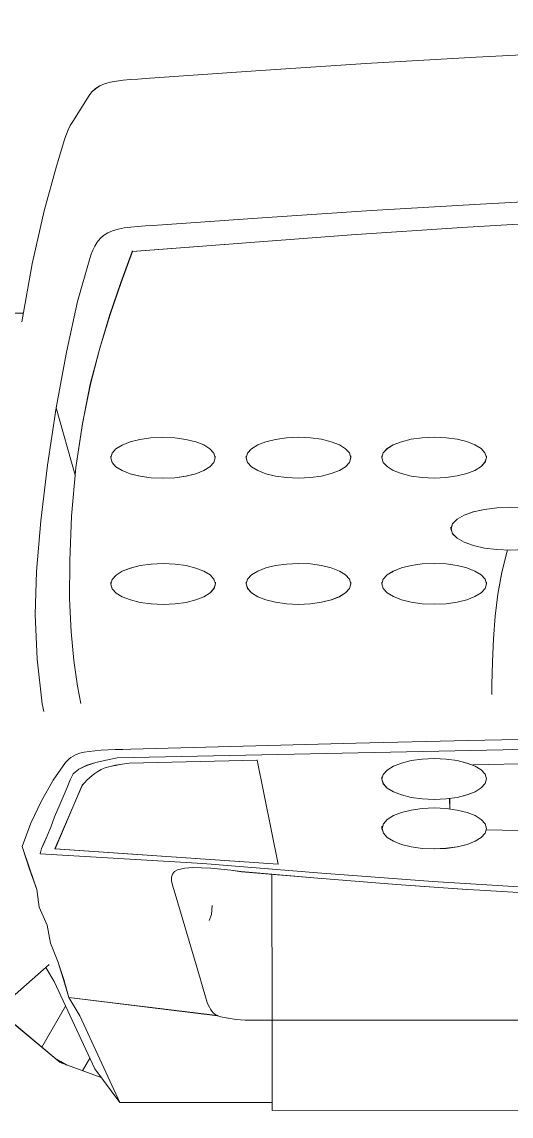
# Model space of a CAD drawing. Extents: x 5706208 to 5786773, y -2031603 to -1909573.
# Drawn here: x 5761293.7 to 5761438.3, y -1986992.2 to -1986668.8 of the extents above; entities that cross this region are included whole.
import ezdxf

# ---------------------------------------------------------------- set-up
doc = ezdxf.new("R2010")
doc.units = 0
doc.header["$LTSCALE"] = 1000
doc.header["$MEASUREMENT"] = 0
doc.layers.get('0').update_dxf_attribs({"linetype": 'CONTINUOUS'})
doc.layers.add('FURNITURE-r', color=44, linetype='CONTINUOUS')
doc.layers.add('WALL', color=7, linetype='CONTINUOUS')

# ---------------------------------------------------------------- blocks, each defined once
blk = doc.blocks.new('A$C57315646')
at = {"layer": 'FURNITURE-r', "color": 15, "lineweight": 0}
for p, q in [((2.36348, 0.76674), (2.43331, 0.68781)), ((2.62604, 0.69546), (2.62602, 0.72687)), ((2.41666, 0.69935), (2.40426, 0.68455)), ((2.46153, 0.69357), (2.45543, 0.69142)), ((2.46821, 0.69581), (2.46153, 0.69357)), ((2.47507, 0.69318), (2.46821, 0.69581)), ((2.48175, 0.69007), (2.47507, 0.69318)), ((2.6406, 0.6928), (2.62347, 0.69593)), ((2.4088, 0.68997), (2.421, 0.68293)), ((2.45028, 0.69072), (2.44492, 0.68842)), ((2.45543, 0.69142), (2.45028, 0.69072)), ((2.46599, 0.69048), (2.46314, 0.64239)), ((2.46599, 0.69048), (2.46759, 0.6901)), ((2.46618, 0.69048), (2.46599, 0.69048)), ((2.46759, 0.6901), (2.46933, 0.6893)), ((2.48786, 0.68662), (2.48175, 0.69007)), ((2.50809, 0.68941), (2.51037, 0.68983)), ((2.51037, 0.68983), (2.52359, 0.69139)), ((2.52359, 0.69139), (2.53682, 0.69195)), ((2.53682, 0.69195), (2.54951, 0.69151)), ((2.54951, 0.69151), (2.56456, 0.69024)), ((2.56456, 0.69024), (2.58102, 0.68828)), ((2.65625, 0.68932), (2.6406, 0.6928)), ((2.42826, 0.68628), (2.43244, 0.6888)), ((2.43956, 0.68739), (2.4342, 0.68528)), ((2.44492, 0.68842), (2.43956, 0.68739)), ((2.46933, 0.6893), (2.47138, 0.68838)), ((2.47138, 0.68838), (2.47388, 0.68735)), ((2.47388, 0.68735), (2.47698, 0.68623)), ((2.49301, 0.68295), (2.48786, 0.68662)), ((2.58102, 0.68828), (2.59796, 0.68573)), ((2.66946, 0.68561), (2.65625, 0.68932)), ((2.40426, 0.68455), (2.39987, 0.67245)), ((2.4024, 0.67434), (2.42826, 0.68628)), ((2.40458, 0.68437), (2.40355, 0.68258)), ((2.4056, 0.68615), (2.40458, 0.68437)), ((2.42884, 0.68351), (2.42348, 0.68194)), ((2.4342, 0.68528), (2.42884, 0.68351)), ((2.4675, 0.68608), (2.46293, 0.62004)), ((2.48629, 0.67807), (2.4675, 0.68608)), ((2.46759, 0.68608), (2.4675, 0.68608)), ((2.47698, 0.68623), (2.48084, 0.68459)), ((2.48084, 0.68459), (2.48561, 0.68244)), ((2.59796, 0.68573), (2.57802, 0.68009)), ((2.57806, 0.68009), (2.59796, 0.68573)), ((2.59796, 0.68573), (2.61442, 0.68272)), ((2.67768, 0.68312), (2.66946, 0.68561)), ((2.67896, 0.68268), (2.67768, 0.68312)), ((2.42348, 0.68194), (2.41812, 0.67873)), ((2.41814, 0.63802), (2.42348, 0.68194)), ((2.42348, 0.68194), (2.41814, 0.63803)), ((2.48561, 0.68244), (2.4879, 0.68158)), ((2.4879, 0.68158), (2.48971, 0.68066)), ((2.48971, 0.68066), (2.49112, 0.67898)), ((2.49351, 0.68251), (2.49301, 0.68295)), ((2.49401, 0.682), (2.49351, 0.68251)), ((2.4945, 0.68139), (2.49401, 0.682)), ((2.49497, 0.68066), (2.4945, 0.68139)), ((2.49539, 0.67978), (2.49497, 0.68066)), ((2.52324, 0.68048), (2.51567, 0.67938)), ((2.53173, 0.6813), (2.52324, 0.68048)), ((2.54147, 0.68175), (2.53173, 0.6813)), ((2.54147, 0.68175), (2.55275, 0.68173)), ((2.54164, 0.68175), (2.54147, 0.68175)), ((2.55275, 0.68173), (2.56589, 0.68115)), ((2.56589, 0.68115), (2.58035, 0.67987)), ((2.58035, 0.67987), (2.5933, 0.67799)), ((2.61442, 0.68272), (2.62947, 0.67938)), ((2.68024, 0.68217), (2.67896, 0.68268)), ((2.68148, 0.68157), (2.68024, 0.68217)), ((2.68266, 0.68084), (2.68148, 0.68157)), ((2.69041, 0.676), (2.68266, 0.68084)), ((2.41812, 0.67873), (2.39242, 0.66691)), ((2.40185, 0.6779), (2.40553, 0.67578)), ((2.48704, 0.67736), (2.48629, 0.67807)), ((2.48778, 0.67663), (2.48704, 0.67736)), ((2.48849, 0.67588), (2.48778, 0.67663)), ((2.49112, 0.67898), (2.49221, 0.67669)), ((2.49221, 0.67669), (2.49307, 0.67395)), ((2.49577, 0.67873), (2.49539, 0.67978)), ((2.49609, 0.67746), (2.49577, 0.67873)), ((2.49634, 0.67597), (2.49609, 0.67746)), ((2.51567, 0.67938), (2.51046, 0.67842)), ((2.5933, 0.67799), (2.60499, 0.67562)), ((2.62947, 0.67938), (2.64217, 0.67581)), ((2.39242, 0.66691), (2.4024, 0.67434)), ((2.48918, 0.67509), (2.48849, 0.67588)), ((2.48983, 0.67426), (2.48918, 0.67509)), ((2.49043, 0.67337), (2.48983, 0.67426)), ((2.49307, 0.67395), (2.49376, 0.67091)), ((2.49653, 0.67428), (2.49634, 0.67597)), ((2.49667, 0.67241), (2.49653, 0.67428)), ((2.60499, 0.67562), (2.61568, 0.67286)), ((2.64217, 0.67581), (2.64341, 0.67539)), ((2.64341, 0.67539), (2.64465, 0.67489)), ((2.64465, 0.67489), (2.64586, 0.67431)), ((2.64586, 0.67431), (2.647, 0.6736)), ((2.647, 0.6736), (2.64806, 0.67274)), ((2.69147, 0.67514), (2.69041, 0.676)), ((2.69241, 0.6741), (2.69147, 0.67514)), ((2.69321, 0.67286), (2.69241, 0.6741)), ((2.49097, 0.67241), (2.49043, 0.67337)), ((2.49135, 0.67152), (2.49097, 0.67241)), ((2.49168, 0.6705), (2.49135, 0.67152)), ((2.49196, 0.66936), (2.49168, 0.6705)), ((2.49376, 0.67091), (2.49438, 0.66771)), ((2.49678, 0.67039), (2.49667, 0.67241)), ((2.49686, 0.66824), (2.49678, 0.67039)), ((2.61568, 0.67286), (2.62561, 0.6698)), ((2.64806, 0.67274), (2.64899, 0.67172)), ((2.64899, 0.67172), (2.64977, 0.67049)), ((2.64977, 0.67049), (2.65039, 0.66905)), ((2.69383, 0.6714), (2.69321, 0.67286)), ((2.6943, 0.66974), (2.69383, 0.6714)), ((2.39242, 0.66691), (2.39245, 0.62185)), ((2.49221, 0.66814), (2.49196, 0.66936)), ((2.49243, 0.66685), (2.49221, 0.66814)), ((2.49438, 0.66771), (2.49937, 0.43173)), ((2.49692, 0.666), (2.49686, 0.66824)), ((2.54207, 0.66618), (2.54319, 0.66801)), ((2.54319, 0.66801), (2.54446, 0.66918)), ((2.54446, 0.66918), (2.54585, 0.66959)), ((2.54585, 0.66959), (2.54723, 0.66918)), ((2.54636, 0.66959), (2.54585, 0.66959)), ((2.54723, 0.66918), (2.54851, 0.66801)), ((2.54851, 0.66801), (2.54963, 0.66619)), ((2.57941, 0.66621), (2.58053, 0.66804)), ((2.58053, 0.66804), (2.5818, 0.6692)), ((2.5818, 0.6692), (2.58319, 0.66961)), ((2.58319, 0.66961), (2.58458, 0.6692)), ((2.5837, 0.66961), (2.58319, 0.66961)), ((2.58458, 0.6692), (2.58585, 0.66804)), ((2.58585, 0.66804), (2.58697, 0.66621)), ((2.62561, 0.6698), (2.63504, 0.66655)), ((2.65039, 0.66905), (2.65086, 0.6674)), ((2.65086, 0.6674), (2.65121, 0.66558)), ((2.69465, 0.66791), (2.6943, 0.66974)), ((2.69491, 0.66593), (2.69465, 0.66791)), ((2.49263, 0.66552), (2.49243, 0.66685)), ((2.49283, 0.66416), (2.49263, 0.66552)), ((2.49371, 0.62627), (2.49283, 0.66416)), ((2.49699, 0.66369), (2.49692, 0.666)), ((2.49791, 0.63039), (2.49699, 0.66369)), ((2.54042, 0.66091), (2.54113, 0.66378)), ((2.54113, 0.66378), (2.54207, 0.66618)), ((2.54963, 0.66619), (2.55057, 0.66379)), ((2.55057, 0.66379), (2.55129, 0.66092)), ((2.57776, 0.66093), (2.57847, 0.66381)), ((2.57847, 0.66381), (2.57941, 0.66621)), ((2.58697, 0.66621), (2.58791, 0.66381)), ((2.58791, 0.66381), (2.58863, 0.66094)), ((2.63504, 0.66655), (2.64421, 0.6632)), ((2.65121, 0.66558), (2.65146, 0.66362)), ((2.69511, 0.66382), (2.69491, 0.66593)), ((2.69527, 0.66162), (2.69511, 0.66382)), ((2.53996, 0.65765), (2.54042, 0.66091)), ((2.55129, 0.66092), (2.55175, 0.65766)), ((2.5773, 0.65768), (2.57776, 0.66093)), ((2.58863, 0.66094), (2.58909, 0.65769)), ((2.64421, 0.6632), (2.64673, 0.63081)), ((2.64421, 0.6632), (2.64439, 0.6632)), ((2.65146, 0.66362), (2.65166, 0.66154)), ((2.65166, 0.66154), (2.65182, 0.65936)), ((2.69542, 0.65936), (2.69527, 0.66162)), ((2.53981, 0.65411), (2.53996, 0.65765)), ((2.55175, 0.65766), (2.55191, 0.65412)), ((2.57715, 0.65413), (2.5773, 0.65768)), ((2.58909, 0.65769), (2.58925, 0.65414)), ((2.65182, 0.65936), (2.65197, 0.65712)), ((2.69769, 0.62671), (2.69542, 0.65936)), ((2.53997, 0.65056), (2.53981, 0.65411)), ((2.55191, 0.65412), (2.55175, 0.65057)), ((2.57731, 0.65059), (2.57715, 0.65413)), ((2.58925, 0.65414), (2.58909, 0.65059)), ((2.65197, 0.65712), (2.65421, 0.62479)), ((2.45417, 0.65055), (2.45549, 0.65097)), ((2.45549, 0.65097), (2.4568, 0.65134)), ((2.4568, 0.65134), (2.45801, 0.65157)), ((2.45801, 0.65157), (2.45911, 0.65159)), ((2.45911, 0.65159), (2.46004, 0.65135)), ((2.46004, 0.65135), (2.46078, 0.65077)), ((2.46078, 0.65077), (2.46127, 0.64981)), ((2.42887, 0.64305), (2.45417, 0.65055)), ((2.46127, 0.64981), (2.46174, 0.6477)), ((2.46174, 0.6477), (2.46195, 0.64534)), ((2.54043, 0.64731), (2.53997, 0.65056)), ((2.55175, 0.65057), (2.5513, 0.64731)), ((2.57777, 0.64733), (2.57731, 0.65059)), ((2.58909, 0.65059), (2.58864, 0.64734)), ((2.46195, 0.64534), (2.46191, 0.64277)), ((2.54114, 0.64443), (2.54043, 0.64731)), ((2.54208, 0.64204), (2.54114, 0.64443)), ((2.55059, 0.64444), (2.54965, 0.64204)), ((2.5513, 0.64731), (2.55059, 0.64444)), ((2.57848, 0.64446), (2.57777, 0.64733)), ((2.57942, 0.64206), (2.57848, 0.64446)), ((2.58793, 0.64446), (2.58699, 0.64206)), ((2.58864, 0.64734), (2.58793, 0.64446)), ((2.42135, 0.64073), (2.42204, 0.64102)), ((2.42204, 0.64102), (2.42842, 0.64291)), ((2.42842, 0.64291), (2.42887, 0.64305)), ((2.46314, 0.64239), (2.46039, 0.60847)), ((2.46191, 0.64277), (2.46179, 0.63997)), ((2.54321, 0.64021), (2.54208, 0.64204)), ((2.54965, 0.64204), (2.54853, 0.64021)), ((2.58055, 0.64023), (2.57942, 0.64206)), ((2.58699, 0.64206), (2.58587, 0.64024)), ((2.4178, 0.63699), (2.41813, 0.63794)), ((2.41813, 0.63794), (2.41845, 0.63857)), ((2.41814, 0.63803), (2.41813, 0.63794)), ((2.41845, 0.63857), (2.4189, 0.63917)), ((2.4189, 0.63917), (2.41944, 0.63966)), ((2.41944, 0.63966), (2.42003, 0.64007)), ((2.42003, 0.64007), (2.42067, 0.64042)), ((2.42067, 0.64042), (2.42135, 0.64073)), ((2.44635, 0.64043), (2.44805, 0.63978)), ((2.44805, 0.63978), (2.45076, 0.6396)), ((2.46179, 0.63997), (2.46152, 0.63704)), ((2.54448, 0.63904), (2.54321, 0.64021)), ((2.54587, 0.63864), (2.54448, 0.63904)), ((2.54725, 0.63905), (2.54587, 0.63864)), ((2.54638, 0.63864), (2.54587, 0.63864)), ((2.54853, 0.64021), (2.54725, 0.63905)), ((2.58182, 0.63907), (2.58055, 0.64023)), ((2.58321, 0.63866), (2.58182, 0.63907)), ((2.58459, 0.63907), (2.58321, 0.63866)), ((2.58372, 0.63866), (2.58321, 0.63866)), ((2.58587, 0.64024), (2.58459, 0.63907)), ((2.41719, 0.63371), (2.41736, 0.6349)), ((2.41736, 0.6349), (2.41756, 0.636)), ((2.41756, 0.636), (2.4178, 0.63699)), ((2.46152, 0.63704), (2.46115, 0.63402)), ((2.41692, 0.63117), (2.41705, 0.63246)), ((2.41705, 0.63246), (2.41719, 0.63371)), ((2.46115, 0.63402), (2.46075, 0.63096)), ((2.41679, 0.62985), (2.41692, 0.63117)), ((2.41705, 0.24121), (2.41679, 0.62985)), ((2.46075, 0.63096), (2.45883, 0.60836)), ((2.49878, 0.59712), (2.49791, 0.63039)), ((2.54321, 0.62792), (2.54449, 0.62908)), ((2.54449, 0.62908), (2.54587, 0.62949)), ((2.54587, 0.62949), (2.54726, 0.62909)), ((2.54638, 0.62949), (2.54587, 0.62949)), ((2.54726, 0.62909), (2.54854, 0.62792)), ((2.58055, 0.62794), (2.58183, 0.62911)), ((2.58183, 0.62911), (2.58321, 0.62952)), ((2.58321, 0.62952), (2.5846, 0.62911)), ((2.58372, 0.62952), (2.58321, 0.62952)), ((2.5846, 0.62911), (2.58588, 0.62795)), ((2.64673, 0.63081), (2.64915, 0.59835)), ((2.46293, 0.62004), (2.49371, 0.62627)), ((2.4938, 0.62627), (2.49371, 0.62627)), ((2.54116, 0.62369), (2.54209, 0.62609)), ((2.54209, 0.62609), (2.54321, 0.62792)), ((2.54854, 0.62792), (2.54966, 0.62609)), ((2.54966, 0.62609), (2.5506, 0.6237)), ((2.5785, 0.62372), (2.57943, 0.62611)), ((2.57943, 0.62611), (2.58055, 0.62794)), ((2.58588, 0.62795), (2.587, 0.62612)), ((2.587, 0.62612), (2.58794, 0.62372)), ((2.69983, 0.59409), (2.69769, 0.62671)), ((2.41671, 0.62187), (2.39011, 0.62185)), ((2.39011, 0.62185), (2.39021, 0.46774)), ((2.45998, 0.6219), (2.41688, 0.62187)), ((2.54044, 0.62082), (2.54116, 0.62369)), ((2.5506, 0.6237), (2.55132, 0.62082)), ((2.57778, 0.62084), (2.5785, 0.62372)), ((2.58794, 0.62372), (2.58866, 0.62085)), ((2.65421, 0.62479), (2.65634, 0.59249)), ((2.46302, 0.62004), (2.46293, 0.62004)), ((2.53999, 0.61756), (2.54044, 0.62082)), ((2.55132, 0.62082), (2.55177, 0.61757)), ((2.57733, 0.61759), (2.57778, 0.62084)), ((2.58866, 0.62085), (2.58912, 0.61759)), ((2.53983, 0.61401), (2.53999, 0.61756)), ((2.55177, 0.61757), (2.55194, 0.61402)), ((2.57717, 0.61404), (2.57733, 0.61759)), ((2.58912, 0.61759), (2.58928, 0.61405)), ((2.53999, 0.61047), (2.53983, 0.61401)), ((2.55194, 0.61402), (2.55178, 0.61048)), ((2.57733, 0.61049), (2.57717, 0.61404)), ((2.58928, 0.61405), (2.58912, 0.6105)), ((2.54045, 0.60721), (2.53999, 0.61047)), ((2.55178, 0.61048), (2.55133, 0.60722)), ((2.57779, 0.60724), (2.57733, 0.61049)), ((2.58912, 0.6105), (2.58867, 0.60724)), ((2.45883, 0.60836), (2.45697, 0.58509)), ((2.46039, 0.60847), (2.45786, 0.57427)), ((2.54117, 0.60434), (2.54045, 0.60721)), ((2.55133, 0.60722), (2.55061, 0.60435)), ((2.57851, 0.60436), (2.57779, 0.60724)), ((2.58867, 0.60724), (2.58795, 0.60437)), ((2.54211, 0.60194), (2.54117, 0.60434)), ((2.55061, 0.60435), (2.54968, 0.60195)), ((2.57945, 0.60197), (2.57851, 0.60436)), ((2.58795, 0.60437), (2.58702, 0.60197)), ((2.54323, 0.60012), (2.54211, 0.60194)), ((2.54451, 0.59895), (2.54323, 0.60012)), ((2.54589, 0.59854), (2.54451, 0.59895)), ((2.54728, 0.59895), (2.54589, 0.59854)), ((2.54855, 0.60012), (2.54728, 0.59895)), ((2.54968, 0.60195), (2.54855, 0.60012)), ((2.58057, 0.60014), (2.57945, 0.60197)), ((2.58185, 0.59898), (2.58057, 0.60014)), ((2.58324, 0.59857), (2.58185, 0.59898)), ((2.58462, 0.59898), (2.58324, 0.59857)), ((2.58589, 0.60014), (2.58462, 0.59898)), ((2.58702, 0.60197), (2.58589, 0.60014)), ((2.49958, 0.56388), (2.49878, 0.59712)), ((2.5464, 0.59854), (2.54589, 0.59854)), ((2.58374, 0.59857), (2.58324, 0.59857)), ((2.64915, 0.59835), (2.65136, 0.56574)), ((2.65634, 0.59249), (2.65826, 0.56022)), ((2.70177, 0.5615), (2.69983, 0.59409)), ((2.47215, 0.58894), (2.47353, 0.58935)), ((2.47353, 0.58935), (2.47492, 0.58895)), ((2.47417, 0.58935), (2.47353, 0.58935)), ((2.48677, 0.58895), (2.48816, 0.58936)), ((2.48816, 0.58936), (2.48954, 0.58896)), ((2.48879, 0.58936), (2.48816, 0.58936)), ((2.54451, 0.58899), (2.5459, 0.5894)), ((2.5459, 0.5894), (2.54729, 0.58899)), ((2.54641, 0.5894), (2.5459, 0.5894)), ((2.58185, 0.58902), (2.58324, 0.58943)), ((2.58324, 0.58943), (2.58463, 0.58902)), ((2.58375, 0.58943), (2.58324, 0.58943)), ((2.46975, 0.58595), (2.47088, 0.58778)), ((2.47088, 0.58778), (2.47215, 0.58894)), ((2.47492, 0.58895), (2.4762, 0.58778)), ((2.4762, 0.58778), (2.47732, 0.58595)), ((2.48437, 0.58596), (2.4855, 0.58779)), ((2.4855, 0.58779), (2.48677, 0.58895)), ((2.48954, 0.58896), (2.49082, 0.58779)), ((2.49082, 0.58779), (2.49194, 0.58596)), ((2.54118, 0.5836), (2.54212, 0.586)), ((2.54212, 0.586), (2.54324, 0.58783)), ((2.54324, 0.58783), (2.54451, 0.58899)), ((2.54729, 0.58899), (2.54856, 0.58783)), ((2.54856, 0.58783), (2.54969, 0.586)), ((2.54969, 0.586), (2.55063, 0.58361)), ((2.57852, 0.58362), (2.57946, 0.58602)), ((2.57946, 0.58602), (2.58058, 0.58785)), ((2.58058, 0.58785), (2.58185, 0.58902)), ((2.58463, 0.58902), (2.5859, 0.58785)), ((2.5859, 0.58785), (2.58703, 0.58603)), ((2.58703, 0.58603), (2.58797, 0.58363)), ((2.45697, 0.58509), (2.45552, 0.56421)), ((2.4681, 0.58068), (2.46882, 0.58355)), ((2.46882, 0.58355), (2.46975, 0.58595)), ((2.47732, 0.58595), (2.47826, 0.58356)), ((2.47826, 0.58356), (2.47898, 0.58068)), ((2.48272, 0.58069), (2.48344, 0.58356)), ((2.48344, 0.58356), (2.48437, 0.58596)), ((2.49194, 0.58596), (2.49288, 0.58357)), ((2.49288, 0.58357), (2.4936, 0.58069)), ((2.54047, 0.58073), (2.54118, 0.5836)), ((2.55063, 0.58361), (2.55134, 0.58073)), ((2.57781, 0.58075), (2.57852, 0.58362)), ((2.58797, 0.58363), (2.58868, 0.58076)), ((2.46765, 0.57742), (2.4681, 0.58068)), ((2.47898, 0.58068), (2.47944, 0.57743)), ((2.48227, 0.57743), (2.48272, 0.58069)), ((2.4936, 0.58069), (2.49406, 0.57744)), ((2.54002, 0.57747), (2.54047, 0.58073)), ((2.55134, 0.58073), (2.5518, 0.57748)), ((2.57736, 0.57749), (2.57781, 0.58075)), ((2.58868, 0.58076), (2.58914, 0.5775)), ((2.46749, 0.57387), (2.46765, 0.57742)), ((2.47944, 0.57743), (2.4796, 0.57388)), ((2.48211, 0.57388), (2.48227, 0.57743)), ((2.49406, 0.57744), (2.49422, 0.57389)), ((2.53986, 0.57392), (2.54002, 0.57747)), ((2.5518, 0.57748), (2.55196, 0.57393)), ((2.5772, 0.57395), (2.57736, 0.57749)), ((2.58914, 0.5775), (2.5893, 0.57396)), ((2.45786, 0.57427), (2.45565, 0.53964)), ((2.46765, 0.57033), (2.46749, 0.57387)), ((2.4796, 0.57388), (2.47944, 0.57034)), ((2.48227, 0.57034), (2.48211, 0.57388)), ((2.49422, 0.57389), (2.49406, 0.57035)), ((2.54002, 0.57038), (2.53986, 0.57392)), ((2.55196, 0.57393), (2.55181, 0.57038)), ((2.57736, 0.5704), (2.5772, 0.57395)), ((2.5893, 0.57396), (2.58915, 0.57041)), ((2.46811, 0.56707), (2.46765, 0.57033)), ((2.47944, 0.57034), (2.47899, 0.56708)), ((2.48273, 0.56708), (2.48227, 0.57034)), ((2.49406, 0.57035), (2.49361, 0.56709)), ((2.54048, 0.56712), (2.54002, 0.57038)), ((2.55181, 0.57038), (2.55135, 0.56713)), ((2.57782, 0.56714), (2.57736, 0.5704)), ((2.58915, 0.57041), (2.58869, 0.56715)), ((2.46883, 0.5642), (2.46811, 0.56707)), ((2.47899, 0.56708), (2.47827, 0.56421)), ((2.48242, 0.56933), (2.47938, 0.56933)), ((2.48345, 0.56421), (2.48273, 0.56708)), ((2.49361, 0.56709), (2.49289, 0.56421)), ((2.5412, 0.56425), (2.54048, 0.56712)), ((2.55135, 0.56713), (2.55064, 0.56425)), ((2.55824, 0.56506), (2.55941, 0.56715)), ((2.55941, 0.56715), (2.56075, 0.56848)), ((2.56075, 0.56848), (2.56221, 0.56894)), ((2.56221, 0.56894), (2.56366, 0.56848)), ((2.56272, 0.56894), (2.56221, 0.56894)), ((2.56366, 0.56848), (2.565, 0.56715)), ((2.565, 0.56715), (2.56618, 0.56507)), ((2.57854, 0.56427), (2.57782, 0.56714)), ((2.58869, 0.56715), (2.58798, 0.56428)), ((2.45552, 0.56421), (2.45525, 0.56045)), ((2.46977, 0.5618), (2.46883, 0.5642)), ((2.47827, 0.56421), (2.47734, 0.56181)), ((2.48439, 0.56181), (2.48345, 0.56421)), ((2.49289, 0.56421), (2.49196, 0.56182)), ((2.50026, 0.53071), (2.49958, 0.56388)), ((2.54213, 0.56185), (2.5412, 0.56425)), ((2.55064, 0.56425), (2.5497, 0.56186)), ((2.55725, 0.56233), (2.55824, 0.56506)), ((2.56618, 0.56507), (2.56717, 0.56234)), ((2.57948, 0.56187), (2.57854, 0.56427)), ((2.58798, 0.56428), (2.58704, 0.56188)), ((2.65136, 0.56574), (2.65325, 0.53291)), ((2.45525, 0.56045), (2.45375, 0.53378)), ((2.47089, 0.55998), (2.46977, 0.5618)), ((2.47734, 0.56181), (2.47621, 0.55998)), ((2.48551, 0.55999), (2.48439, 0.56181)), ((2.49196, 0.56182), (2.49084, 0.55999)), ((2.49231, 0.56253), (2.49529, 0.43516)), ((2.54326, 0.56002), (2.54213, 0.56185)), ((2.5497, 0.56186), (2.54858, 0.56003)), ((2.5565, 0.55905), (2.55725, 0.56233)), ((2.56717, 0.56234), (2.56792, 0.55906)), ((2.5806, 0.56005), (2.57948, 0.56187)), ((2.58704, 0.56188), (2.58592, 0.56005)), ((2.65826, 0.56022), (2.6599, 0.52802)), ((2.70343, 0.52898), (2.70177, 0.5615)), ((2.47315, 0.55852), (2.47053, 0.43643)), ((2.47217, 0.55881), (2.47089, 0.55998)), ((2.47355, 0.5584), (2.47217, 0.55881)), ((2.47494, 0.55881), (2.47355, 0.5584)), ((2.47363, 0.5584), (2.47355, 0.5584)), ((2.47621, 0.55998), (2.47494, 0.55881)), ((2.48679, 0.55882), (2.48551, 0.55999)), ((2.48818, 0.55841), (2.48679, 0.55882)), ((2.48956, 0.55882), (2.48818, 0.55841)), ((2.48825, 0.55841), (2.48818, 0.55841)), ((2.49084, 0.55999), (2.48956, 0.55882)), ((2.51317, 0.5569), (2.51605, 0.55686)), ((2.51605, 0.55686), (2.52288, 0.55671)), ((2.54453, 0.55886), (2.54326, 0.56002)), ((2.54592, 0.55845), (2.54453, 0.55886)), ((2.54731, 0.55886), (2.54592, 0.55845)), ((2.54643, 0.55845), (2.54592, 0.55845)), ((2.54858, 0.56003), (2.54731, 0.55886)), ((2.55603, 0.55534), (2.5565, 0.55905)), ((2.56792, 0.55906), (2.5684, 0.55535)), ((2.58187, 0.55888), (2.5806, 0.56005)), ((2.58326, 0.55848), (2.58187, 0.55888)), ((2.58465, 0.55889), (2.58326, 0.55848)), ((2.58377, 0.55848), (2.58326, 0.55848)), ((2.58592, 0.56005), (2.58465, 0.55889)), ((2.52288, 0.55671), (2.52965, 0.55641)), ((2.52965, 0.55641), (2.53633, 0.55589)), ((2.53633, 0.55589), (2.54289, 0.55509)), ((2.54289, 0.55509), (2.54931, 0.55392)), ((2.54931, 0.55392), (2.55555, 0.55233)), ((2.55586, 0.5513), (2.55603, 0.55534)), ((2.5684, 0.55535), (2.56857, 0.55131)), ((2.55555, 0.55233), (2.5559, 0.55221)), ((2.55603, 0.54725), (2.55586, 0.5513)), ((2.56857, 0.55131), (2.56841, 0.54726))]:
    blk.add_line(p, q, dxfattribs=at)

msp = doc.modelspace()

# ---------------------------------------------------------------- linework, layer by layer
at = {"layer": 'FURNITURE-r', "color": 15, "lineweight": 0}
for p, q in [((5761460.46, -1986677.51), (5761427.97, -1986679.17)), ((5761427.97, -1986679.17), (5761395.41, -1986681.11)), ((5761362.82, -1986683.25), (5761330.21, -1986685.51)), ((5761395.41, -1986681.11), (5761362.82, -1986683.25)), ((5761318.17, -1986687.11), (5761316.72, -1986687.73)), ((5761319.83, -1986686.63), (5761318.17, -1986687.11)), ((5761321.67, -1986686.28), (5761319.83, -1986686.63)), ((5761323.65, -1986686.02), (5761321.67, -1986686.28)), ((5761325.75, -1986685.83), (5761323.65, -1986686.02)), ((5761327.95, -1986685.67), (5761325.75, -1986685.83)), ((5761330.21, -1986685.51), (5761327.95, -1986685.67)), ((5761313.58, -1986690.52), (5761308.75, -1986698.26)), ((5761314.44, -1986689.46), (5761313.58, -1986690.52)), ((5761315.48, -1986688.52), (5761314.44, -1986689.46)), ((5761316.72, -1986687.73), (5761315.48, -1986688.52)), ((5761308.02, -1986699.44), (5761307.42, -1986700.68)), ((5761308.75, -1986698.26), (5761308.02, -1986699.44)), ((5761306.47, -1986703.24), (5761303.98, -1986711.45)), ((5761306.91, -1986701.96), (5761306.47, -1986703.24)), ((5761307.42, -1986700.68), (5761306.91, -1986701.96)), ((5761303.98, -1986711.45), (5761300.28, -1986724.64)), ((5761397.01, -1986724.56), (5761429.25, -1986722.64)), ((5761429.25, -1986722.64), (5761461.42, -1986721)), ((5761300.28, -1986724.64), (5761296.8, -1986740.29)), ((5761364.74, -1986726.68), (5761397.01, -1986724.56)), ((5761323.99, -1986729.69), (5761325.95, -1986729.43)), ((5761325.95, -1986729.43), (5761328.03, -1986729.24)), ((5761328.03, -1986729.24), (5761330.21, -1986729.08)), ((5761330.21, -1986729.08), (5761332.44, -1986728.92)), ((5761332.44, -1986728.92), (5761364.74, -1986726.68)), ((5761423.73, -1986729.54), (5761456.54, -1986727.64)), ((5761316.84, -1986732.83), (5761317.86, -1986731.9)), ((5761317.86, -1986731.9), (5761319.09, -1986731.12)), ((5761319.09, -1986731.12), (5761320.53, -1986730.5)), ((5761320.53, -1986730.5), (5761322.17, -1986730.03)), ((5761322.17, -1986730.03), (5761323.99, -1986729.69)), ((5761358.73, -1986734.16), (5761391.16, -1986731.74)), ((5761391.16, -1986731.74), (5761423.73, -1986729.54)), ((5761314.69, -1986736.23), (5761315.28, -1986735.03)), ((5761315.28, -1986735.03), (5761315.98, -1986733.88)), ((5761315.98, -1986733.88), (5761316.84, -1986732.83)), ((5761326.37, -1986736.67), (5761358.73, -1986734.16)), ((5761310.21, -1986751.4), (5761313.77, -1986738.72)), ((5761313.77, -1986738.72), (5761314.2, -1986737.47)), ((5761314.2, -1986737.47), (5761314.69, -1986736.23)), ((5761323.02, -1986745.84), (5761326.37, -1986736.67)), ((5761326.37, -1986736.67), (5761326.37, -1986736.5)), ((5761296.8, -1986740.29), (5761293.68, -1986757.4)), ((5761319.77, -1986755.26), (5761323.02, -1986745.84)), ((5761306.87, -1986766.43), (5761310.21, -1986751.4)), ((5761294.15, -1986754.83), (5761262.77, -1986754.85)), ((5761316.72, -1986765.18), (5761319.77, -1986755.26)), ((5761303.86, -1986782.88), (5761306.87, -1986766.43)), ((5761313.96, -1986775.85), (5761316.72, -1986765.18)), ((5761311.6, -1986787.54), (5761313.96, -1986775.85)), ((5761301.32, -1986799.8), (5761303.86, -1986782.88)), ((5761309.5, -1986802.76), (5761303.86, -1986782.88)), ((5761303.86, -1986782.88), (5761309.5, -1986802.8)), ((5761309.72, -1986800.47), (5761311.6, -1986787.54)), ((5761321.54, -1986794.98), (5761323.36, -1986793.85)), ((5761323.36, -1986793.85), (5761325.76, -1986792.91)), ((5761325.76, -1986792.91), (5761328.63, -1986792.2)), ((5761328.63, -1986792.2), (5761331.88, -1986791.74)), ((5761331.88, -1986791.74), (5761335.42, -1986791.58)), ((5761335.42, -1986791.58), (5761338.97, -1986791.74)), ((5761338.97, -1986791.74), (5761342.22, -1986792.19)), ((5761342.22, -1986792.19), (5761345.09, -1986792.9)), ((5761345.09, -1986792.9), (5761347.49, -1986793.84)), ((5761347.49, -1986793.84), (5761349.31, -1986794.96)), ((5761361.59, -1986794.95), (5761363.42, -1986793.83)), ((5761363.42, -1986793.83), (5761365.81, -1986792.89)), ((5761365.81, -1986792.89), (5761368.68, -1986792.17)), ((5761368.68, -1986792.17), (5761371.93, -1986791.71)), ((5761371.93, -1986791.71), (5761375.48, -1986791.55)), ((5761375.48, -1986791.55), (5761379.02, -1986791.71)), ((5761379.02, -1986791.71), (5761382.27, -1986792.16)), ((5761382.27, -1986792.16), (5761385.14, -1986792.87)), ((5761385.14, -1986792.87), (5761387.54, -1986793.81)), ((5761387.54, -1986793.81), (5761389.36, -1986794.93)), ((5761401.64, -1986794.92), (5761403.47, -1986793.8)), ((5761403.47, -1986793.8), (5761405.86, -1986792.86)), ((5761405.86, -1986792.86), (5761408.73, -1986792.15)), ((5761408.73, -1986792.15), (5761411.99, -1986791.69)), ((5761411.99, -1986791.69), (5761415.53, -1986791.53)), ((5761415.53, -1986791.53), (5761419.07, -1986791.68)), ((5761419.07, -1986791.68), (5761422.32, -1986792.14)), ((5761422.32, -1986792.14), (5761425.19, -1986792.85)), ((5761425.19, -1986792.85), (5761427.59, -1986793.78)), ((5761427.59, -1986793.78), (5761429.42, -1986794.91)), ((5761319.97, -1986797.64), (5761320.37, -1986796.25)), ((5761319.97, -1986797.13), (5761319.97, -1986797.64)), ((5761320.37, -1986796.25), (5761321.54, -1986794.98)), ((5761349.31, -1986794.96), (5761350.48, -1986796.23)), ((5761350.48, -1986796.23), (5761350.89, -1986797.62)), ((5761350.89, -1986797.11), (5761350.89, -1986797.62)), ((5761360.02, -1986797.61), (5761360.43, -1986796.22)), ((5761360.02, -1986797.1), (5761360.02, -1986797.61)), ((5761360.43, -1986796.22), (5761361.59, -1986794.95)), ((5761389.36, -1986794.93), (5761390.53, -1986796.2)), ((5761390.53, -1986796.2), (5761390.94, -1986797.59)), ((5761390.94, -1986797.08), (5761390.94, -1986797.59)), ((5761400.07, -1986797.58), (5761400.48, -1986796.2)), ((5761400.07, -1986797.07), (5761400.07, -1986797.58)), ((5761400.48, -1986796.2), (5761401.64, -1986794.92)), ((5761429.42, -1986794.91), (5761430.58, -1986796.18)), ((5761430.58, -1986796.18), (5761430.99, -1986797.56)), ((5761430.99, -1986797.05), (5761430.99, -1986797.56)), ((5761299.35, -1986816.25), (5761301.32, -1986799.8)), ((5761308.44, -1986814.92), (5761309.72, -1986800.47)), ((5761320.38, -1986799.02), (5761319.97, -1986797.64)), ((5761321.54, -1986800.29), (5761320.38, -1986799.02)), ((5761323.37, -1986801.41), (5761321.54, -1986800.29)), ((5761349.32, -1986800.27), (5761347.49, -1986801.4)), ((5761350.48, -1986799), (5761349.32, -1986800.27)), ((5761350.89, -1986797.62), (5761350.48, -1986799)), ((5761360.43, -1986798.99), (5761360.02, -1986797.61)), ((5761361.59, -1986800.27), (5761360.43, -1986798.99)), ((5761363.42, -1986801.39), (5761361.59, -1986800.27)), ((5761389.37, -1986800.25), (5761387.54, -1986801.37)), ((5761390.53, -1986798.97), (5761389.37, -1986800.25)), ((5761390.94, -1986797.59), (5761390.53, -1986798.97)), ((5761400.48, -1986798.97), (5761400.07, -1986797.58)), ((5761401.65, -1986800.24), (5761400.48, -1986798.97)), ((5761403.47, -1986801.36), (5761401.65, -1986800.24)), ((5761429.42, -1986800.22), (5761427.6, -1986801.34)), ((5761430.58, -1986798.95), (5761429.42, -1986800.22)), ((5761430.99, -1986797.56), (5761430.58, -1986798.95)), ((5761325.76, -1986802.35), (5761323.37, -1986801.41)), ((5761328.63, -1986803.06), (5761325.76, -1986802.35)), ((5761331.89, -1986803.51), (5761328.63, -1986803.06)), ((5761335.43, -1986803.67), (5761331.89, -1986803.51)), ((5761338.97, -1986803.51), (5761335.43, -1986803.67)), ((5761342.23, -1986803.05), (5761338.97, -1986803.51)), ((5761345.1, -1986802.34), (5761342.23, -1986803.05)), ((5761347.49, -1986801.4), (5761345.1, -1986802.34)), ((5761365.82, -1986802.32), (5761363.42, -1986801.39)), ((5761368.69, -1986803.04), (5761365.82, -1986802.32)), ((5761371.94, -1986803.49), (5761368.69, -1986803.04)), ((5761375.48, -1986803.65), (5761371.94, -1986803.49)), ((5761379.03, -1986803.48), (5761375.48, -1986803.65)), ((5761382.28, -1986803.03), (5761379.03, -1986803.48)), ((5761385.15, -1986802.31), (5761382.28, -1986803.03)), ((5761387.54, -1986801.37), (5761385.15, -1986802.31)), ((5761405.87, -1986802.3), (5761403.47, -1986801.36)), ((5761408.74, -1986803.01), (5761405.87, -1986802.3)), ((5761411.99, -1986803.46), (5761408.74, -1986803.01)), ((5761415.54, -1986803.62), (5761411.99, -1986803.46)), ((5761419.08, -1986803.46), (5761415.54, -1986803.62)), ((5761422.33, -1986803), (5761419.08, -1986803.46)), ((5761425.2, -1986802.28), (5761422.33, -1986803)), ((5761427.6, -1986801.34), (5761425.2, -1986802.28)), ((5761427.14, -1986813.64), (5761430.41, -1986812.89)), ((5761430.41, -1986812.89), (5761434.12, -1986812.41)), ((5761434.12, -1986812.41), (5761438.15, -1986812.23)), ((5761438.15, -1986812.23), (5761442.19, -1986812.4)), ((5761298.09, -1986831.28), (5761299.35, -1986816.25)), ((5761307.86, -1986828.04), (5761308.44, -1986814.92)), ((5761421, -1986817.14), (5761422.32, -1986815.8)), ((5761422.32, -1986815.8), (5761424.41, -1986814.62)), ((5761424.41, -1986814.62), (5761427.14, -1986813.64)), ((5761420.53, -1986818.6), (5761421, -1986817.14)), ((5761420.53, -1986818.09), (5761420.53, -1986818.6)), ((5761421, -1986820.05), (5761420.53, -1986818.6)), ((5761422.33, -1986821.39), (5761421, -1986820.05)), ((5761424.41, -1986822.56), (5761422.33, -1986821.39)), ((5761427.14, -1986823.54), (5761424.41, -1986822.56)), ((5761430.41, -1986824.29), (5761427.14, -1986823.54)), ((5761434.12, -1986824.77), (5761430.41, -1986824.29)), ((5761438.16, -1986824.93), (5761434.12, -1986824.77)), ((5761435.54, -1986831.48), (5761437.13, -1986825.25)), ((5761437.13, -1986825.25), (5761437.25, -1986824.9)), ((5761442.2, -1986824.76), (5761438.16, -1986824.93)), ((5761307.84, -1986839.31), (5761307.86, -1986828.04)), ((5761325.78, -1986830.22), (5761328.65, -1986829.5)), ((5761328.65, -1986829.5), (5761331.91, -1986829.04)), ((5761331.91, -1986829.04), (5761335.45, -1986828.88)), ((5761335.45, -1986828.88), (5761338.99, -1986829.04)), ((5761338.99, -1986829.04), (5761342.24, -1986829.49)), ((5761342.24, -1986829.49), (5761345.11, -1986830.2)), ((5761365.83, -1986830.19), (5761368.7, -1986829.47)), ((5761368.7, -1986829.47), (5761371.96, -1986829.02)), ((5761371.96, -1986829.02), (5761375.5, -1986828.86)), ((5761375.5, -1986828.86), (5761379.04, -1986829.01)), ((5761379.04, -1986829.01), (5761382.3, -1986829.47)), ((5761382.3, -1986829.47), (5761385.17, -1986830.18)), ((5761405.89, -1986830.16), (5761408.76, -1986829.45)), ((5761408.76, -1986829.45), (5761412.01, -1986828.99)), ((5761412.01, -1986828.99), (5761415.55, -1986828.83)), ((5761415.55, -1986828.83), (5761419.09, -1986828.99)), ((5761419.09, -1986828.99), (5761422.35, -1986829.44)), ((5761422.35, -1986829.44), (5761425.22, -1986830.15)), ((5761297.65, -1986843.96), (5761298.09, -1986831.28)), ((5761320.4, -1986833.55), (5761321.56, -1986832.28)), ((5761321.56, -1986832.28), (5761323.39, -1986831.16)), ((5761323.39, -1986831.16), (5761325.78, -1986830.22)), ((5761345.11, -1986830.2), (5761347.51, -1986831.14)), ((5761347.51, -1986831.14), (5761349.34, -1986832.26)), ((5761349.34, -1986832.26), (5761350.5, -1986833.53)), ((5761360.45, -1986833.53), (5761361.61, -1986832.25)), ((5761361.61, -1986832.25), (5761363.44, -1986831.13)), ((5761363.44, -1986831.13), (5761365.83, -1986830.19)), ((5761385.17, -1986830.18), (5761387.56, -1986831.11)), ((5761387.56, -1986831.11), (5761389.39, -1986832.24)), ((5761389.39, -1986832.24), (5761390.55, -1986833.51)), ((5761400.5, -1986833.5), (5761401.67, -1986832.23)), ((5761401.67, -1986832.23), (5761403.49, -1986831.1)), ((5761403.49, -1986831.1), (5761405.89, -1986830.16)), ((5761425.22, -1986830.15), (5761427.61, -1986831.09)), ((5761427.61, -1986831.09), (5761429.44, -1986832.21)), ((5761429.44, -1986832.21), (5761430.61, -1986833.48)), ((5761434.38, -1986837.89), (5761435.54, -1986831.48)), ((5761319.99, -1986834.94), (5761320.4, -1986833.55)), ((5761319.99, -1986834.43), (5761319.99, -1986834.94)), ((5761320.4, -1986836.32), (5761319.99, -1986834.94)), ((5761350.5, -1986833.53), (5761350.91, -1986834.92)), ((5761350.91, -1986834.92), (5761350.5, -1986836.3)), ((5761350.91, -1986834.41), (5761350.91, -1986834.92)), ((5761360.04, -1986834.91), (5761360.45, -1986833.53)), ((5761360.04, -1986834.4), (5761360.04, -1986834.91)), ((5761360.45, -1986836.3), (5761360.04, -1986834.91)), ((5761390.55, -1986833.51), (5761390.96, -1986834.89)), ((5761390.96, -1986834.89), (5761390.56, -1986836.28)), ((5761390.96, -1986834.38), (5761390.96, -1986834.89)), ((5761400.1, -1986834.89), (5761400.5, -1986833.5)), ((5761400.1, -1986834.38), (5761400.1, -1986834.89)), ((5761400.51, -1986836.27), (5761400.1, -1986834.89)), ((5761430.61, -1986833.48), (5761431.02, -1986834.87)), ((5761431.02, -1986834.87), (5761430.61, -1986836.25)), ((5761431.02, -1986834.36), (5761431.02, -1986834.87)), ((5761307.84, -1986839.14), (5761307.84, -1986839.31)), ((5761307.84, -1986839.31), (5761308.28, -1986849.04)), ((5761321.57, -1986837.6), (5761320.4, -1986836.32)), ((5761323.39, -1986838.72), (5761321.57, -1986837.6)), ((5761325.79, -1986839.65), (5761323.39, -1986838.72)), ((5761347.52, -1986838.7), (5761345.12, -1986839.64)), ((5761349.34, -1986837.58), (5761347.52, -1986838.7)), ((5761350.5, -1986836.3), (5761349.34, -1986837.58)), ((5761361.62, -1986837.57), (5761360.45, -1986836.3)), ((5761363.44, -1986838.69), (5761361.62, -1986837.57)), ((5761365.84, -1986839.63), (5761363.44, -1986838.69)), ((5761387.57, -1986838.67), (5761385.17, -1986839.61)), ((5761389.39, -1986837.55), (5761387.57, -1986838.67)), ((5761390.56, -1986836.28), (5761389.39, -1986837.55)), ((5761401.67, -1986837.54), (5761400.51, -1986836.27)), ((5761403.5, -1986838.66), (5761401.67, -1986837.54)), ((5761405.89, -1986839.6), (5761403.5, -1986838.66)), ((5761427.62, -1986838.65), (5761425.23, -1986839.59)), ((5761429.45, -1986837.52), (5761427.62, -1986838.65)), ((5761430.61, -1986836.25), (5761429.45, -1986837.52)), ((5761433.57, -1986844.45), (5761434.38, -1986837.89)), ((5761328.66, -1986840.36), (5761325.79, -1986839.65)), ((5761331.91, -1986840.82), (5761328.66, -1986840.36)), ((5761335.46, -1986840.98), (5761331.91, -1986840.82)), ((5761339, -1986840.81), (5761335.46, -1986840.98)), ((5761342.25, -1986840.36), (5761339, -1986840.81)), ((5761345.12, -1986839.64), (5761342.25, -1986840.36)), ((5761368.71, -1986840.34), (5761365.84, -1986839.63)), ((5761371.97, -1986840.79), (5761368.71, -1986840.34)), ((5761375.51, -1986840.95), (5761371.97, -1986840.79)), ((5761379.05, -1986840.79), (5761375.51, -1986840.95)), ((5761382.3, -1986840.33), (5761379.05, -1986840.79)), ((5761385.17, -1986839.61), (5761382.3, -1986840.33)), ((5761408.76, -1986840.31), (5761405.89, -1986839.6)), ((5761412.02, -1986840.77), (5761408.76, -1986840.31)), ((5761415.56, -1986840.92), (5761412.02, -1986840.77)), ((5761419.1, -1986840.76), (5761415.56, -1986840.92)), ((5761422.36, -1986840.3), (5761419.1, -1986840.76)), ((5761425.23, -1986839.59), (5761422.36, -1986840.3)), ((5761298.21, -1986857.17), (5761297.65, -1986843.96)), ((5761433.06, -1986851.12), (5761433.57, -1986844.45)), ((5761308.28, -1986849.04), (5761309.1, -1986857.53)), ((5761432.76, -1986857.89), (5761433.06, -1986851.12)), ((5761299.77, -1986870.38), (5761298.21, -1986857.17)), ((5761309.1, -1986857.53), (5761310.2, -1986865.09)), ((5761432.6, -1986864.71), (5761432.76, -1986857.89)), ((5761310.2, -1986865.09), (5761311.17, -1986870.29)), ((5761432.57, -1986867.58), (5761432.6, -1986864.71)), ((5761300.19, -1986872.66), (5761299.77, -1986870.38)), ((5761321.86, -1986886.35), (5761557.61, -1986881.37)), ((5761425.59, -1986881.16), (5761392.39, -1986881.95)), ((5761458.73, -1986880.48), (5761425.59, -1986881.16)), ((5761312.12, -1986884.64), (5761310.86, -1986884.96)), ((5761313.61, -1986884.39), (5761312.12, -1986884.64)), ((5761315.3, -1986884.2), (5761313.61, -1986884.39)), ((5761317.17, -1986884.06), (5761315.3, -1986884.2)), ((5761319.19, -1986883.96), (5761317.17, -1986884.06)), ((5761321.34, -1986883.88), (5761319.19, -1986883.96)), ((5761323.58, -1986883.81), (5761321.34, -1986883.88)), ((5761325.88, -1986883.75), (5761323.58, -1986883.81)), ((5761359.15, -1986882.83), (5761325.88, -1986883.75)), ((5761392.39, -1986881.95), (5761359.15, -1986882.83)), ((5761306.64, -1986887.73), (5761302.97, -1986892.87)), ((5761307.08, -1986887.22), (5761306.64, -1986887.73)), ((5761307.59, -1986886.72), (5761307.08, -1986887.22)), ((5761308.2, -1986886.23), (5761307.59, -1986886.72)), ((5761308.93, -1986885.77), (5761308.2, -1986886.23)), ((5761309.8, -1986885.34), (5761308.93, -1986885.77)), ((5761310.86, -1986884.96), (5761309.8, -1986885.34)), ((5761312.89, -1986888.52), (5761315.63, -1986887.67)), ((5761315.63, -1986887.67), (5761318.67, -1986886.97)), ((5761318.67, -1986886.97), (5761321.86, -1986886.35)), ((5761325.41, -1986887.91), (5761324.06, -1986888.1)), ((5761363.26, -1986887.03), (5761325.41, -1986887.91)), ((5761363.26, -1986886.93), (5761363.26, -1986887.03)), ((5761369.49, -1986917.77), (5761363.26, -1986887.03)), ((5761403.53, -1986888.79), (5761405.92, -1986887.85)), ((5761405.92, -1986887.85), (5761408.79, -1986887.14)), ((5761408.79, -1986887.14), (5761412.05, -1986886.68)), ((5761412.05, -1986886.68), (5761415.59, -1986886.52)), ((5761415.59, -1986886.52), (5761419.13, -1986886.67)), ((5761419.13, -1986886.67), (5761422.39, -1986887.13)), ((5761422.39, -1986887.13), (5761425.26, -1986887.84)), ((5761425.26, -1986887.84), (5761427.65, -1986888.77)), ((5761426.94, -1986888.42), (5761554.18, -1986885.44)), ((5761308.01, -1986892.83), (5761308.93, -1986891.02)), ((5761308.93, -1986891.02), (5761310.61, -1986889.62)), ((5761310.61, -1986889.62), (5761312.89, -1986888.52)), ((5761315.32, -1986890.9), (5761314.49, -1986891.55)), ((5761316.21, -1986890.3), (5761315.32, -1986890.9)), ((5761317.17, -1986889.77), (5761316.21, -1986890.3)), ((5761318.06, -1986889.38), (5761317.17, -1986889.77)), ((5761319.08, -1986889.05), (5761318.06, -1986889.38)), ((5761320.22, -1986888.77), (5761319.08, -1986889.05)), ((5761321.44, -1986888.52), (5761320.22, -1986888.77)), ((5761322.72, -1986888.3), (5761321.44, -1986888.52)), ((5761324.06, -1986888.1), (5761322.72, -1986888.3)), ((5761400.54, -1986891.19), (5761401.7, -1986889.91)), ((5761401.7, -1986889.91), (5761403.53, -1986888.79)), ((5761427.65, -1986888.77), (5761429.48, -1986889.9)), ((5761429.48, -1986889.9), (5761430.64, -1986891.17)), ((5761302.97, -1986892.87), (5761299.52, -1986898.97)), ((5761307.15, -1986895.11), (5761308.01, -1986892.83)), ((5761312.23, -1986893.69), (5761311.51, -1986894.43)), ((5761312.95, -1986892.95), (5761312.23, -1986893.69)), ((5761313.7, -1986892.23), (5761312.95, -1986892.95)), ((5761314.49, -1986891.55), (5761313.7, -1986892.23)), ((5761400.13, -1986892.57), (5761400.54, -1986891.19)), ((5761400.13, -1986891.94), (5761400.13, -1986892.57)), ((5761400.54, -1986893.96), (5761400.13, -1986892.57)), ((5761401.71, -1986895.23), (5761400.54, -1986893.96)), ((5761430.65, -1986893.94), (5761429.48, -1986895.21)), ((5761430.64, -1986891.17), (5761431.05, -1986892.55)), ((5761431.05, -1986892.55), (5761430.65, -1986893.94)), ((5761431.05, -1986892.48), (5761431.05, -1986892.55)), ((5761311.51, -1986894.43), (5761303.52, -1986913.21)), ((5761305, -1986899.88), (5761307.15, -1986895.11)), ((5761403.54, -1986896.35), (5761401.71, -1986895.23)), ((5761405.93, -1986897.29), (5761403.54, -1986896.35)), ((5761408.8, -1986898), (5761405.93, -1986897.29)), ((5761425.26, -1986897.27), (5761422.39, -1986897.99)), ((5761427.66, -1986896.34), (5761425.26, -1986897.27)), ((5761429.48, -1986895.21), (5761427.66, -1986896.34)), ((5761299.52, -1986898.97), (5761296.42, -1986905.64)), ((5761303.36, -1986903.74), (5761305, -1986899.88)), ((5761412.06, -1986898.45), (5761408.8, -1986898)), ((5761415.6, -1986898.61), (5761412.06, -1986898.45)), ((5761419.14, -1986898.45), (5761415.6, -1986898.61)), ((5761422.39, -1986897.99), (5761419.14, -1986898.45)), ((5761420.14, -1986898.31), (5761420.15, -1986901.34)), ((5761302.24, -1986906.84), (5761303.36, -1986903.74)), ((5761401.71, -1986904.52), (5761403.54, -1986903.4)), ((5761403.54, -1986903.4), (5761405.93, -1986902.46)), ((5761405.93, -1986902.46), (5761408.8, -1986901.74)), ((5761408.8, -1986901.74), (5761412.06, -1986901.28)), ((5761412.06, -1986901.28), (5761415.6, -1986901.12)), ((5761415.6, -1986901.12), (5761419.14, -1986901.28)), ((5761419.14, -1986901.28), (5761422.4, -1986901.73)), ((5761422.4, -1986901.73), (5761425.27, -1986902.45)), ((5761425.27, -1986902.45), (5761427.66, -1986903.38)), ((5761427.66, -1986903.38), (5761429.49, -1986904.5)), ((5761296.42, -1986905.64), (5761293.79, -1986912.5)), ((5761301.22, -1986909.34), (5761302.24, -1986906.84)), ((5761400.14, -1986907.18), (5761400.55, -1986905.79)), ((5761400.14, -1986906.55), (5761400.14, -1986907.18)), ((5761400.55, -1986908.56), (5761400.14, -1986907.18)), ((5761400.55, -1986905.79), (5761401.71, -1986904.52)), ((5761429.49, -1986904.5), (5761430.65, -1986905.77)), ((5761430.65, -1986905.77), (5761431.06, -1986907.16)), ((5761431.06, -1986907.16), (5761430.66, -1986908.54)), ((5761431.06, -1986907.08), (5761431.06, -1986907.16)), ((5761300.3, -1986911.38), (5761301.22, -1986909.34)), ((5761401.72, -1986909.84), (5761400.55, -1986908.56)), ((5761403.55, -1986910.96), (5761401.72, -1986909.84)), ((5761429.49, -1986909.82), (5761427.67, -1986910.94)), ((5761430.66, -1986908.54), (5761429.49, -1986909.82)), ((5761430.94, -1986907.57), (5761552.92, -1986910.18)), ((5761293.79, -1986912.5), (5761296.03, -1986919.17)), ((5761299.12, -1986914.71), (5761299.49, -1986913.12)), ((5761299.49, -1986913.12), (5761300.3, -1986911.38)), ((5761303.52, -1986913.12), (5761303.52, -1986913.21)), ((5761303.52, -1986913.21), (5761369.49, -1986917.77)), ((5761405.94, -1986911.89), (5761403.55, -1986910.96)), ((5761408.81, -1986912.61), (5761405.94, -1986911.89)), ((5761412.07, -1986913.06), (5761408.81, -1986912.61)), ((5761415.61, -1986913.22), (5761412.07, -1986913.06)), ((5761419.15, -1986913.05), (5761415.61, -1986913.22)), ((5761422.4, -1986912.6), (5761419.15, -1986913.05)), ((5761425.27, -1986911.88), (5761422.4, -1986912.6)), ((5761427.67, -1986910.94), (5761425.27, -1986911.88)), ((5761299.12, -1986914.52), (5761299.12, -1986914.71)), ((5761299.12, -1986914.71), (5761347.16, -1986917.56)), ((5761296.03, -1986919.17), (5761298.18, -1986925.27)), ((5761338.21, -1986920.66), (5761338.79, -1986919.92)), ((5761338.79, -1986919.92), (5761339.75, -1986919.43)), ((5761339.75, -1986919.43), (5761341.85, -1986918.96)), ((5761341.85, -1986918.96), (5761344.21, -1986918.76)), ((5761344.21, -1986918.76), (5761346.78, -1986918.79)), ((5761346.78, -1986918.79), (5761349.58, -1986918.91)), ((5761347.16, -1986917.56), (5761381.04, -1986920.31)), ((5761349.58, -1986918.91), (5761352.5, -1986919.19)), ((5761352.5, -1986919.19), (5761355.52, -1986919.55)), ((5761355.52, -1986919.55), (5761358.58, -1986919.95)), ((5761358.58, -1986919.95), (5761381.16, -1986921.87)), ((5761369.49, -1986917.68), (5761369.49, -1986917.77)), ((5761337.97, -1986921.59), (5761338.21, -1986920.66)), ((5761337.99, -1986922.69), (5761337.97, -1986921.59)), ((5761338.22, -1986923.9), (5761337.99, -1986922.69)), ((5761367.63, -1986920.72), (5761367.66, -1986963.78)), ((5761381.04, -1986920.31), (5761415.21, -1986922.84)), ((5761381.16, -1986921.87), (5761404.41, -1986923.73)), ((5761415.21, -1986922.84), (5761449.81, -1986925.05)), ((5761298.18, -1986925.27), (5761298.88, -1986930.41)), ((5761338.59, -1986925.21), (5761338.22, -1986923.9)), ((5761339.01, -1986926.52), (5761338.59, -1986925.21)), ((5761346.51, -1986951.8), (5761339.01, -1986926.52)), ((5761404.41, -1986923.73), (5761425.26, -1986925.18)), ((5761425.26, -1986925.18), (5761429.02, -1986925.44)), ((5761429.02, -1986925.44), (5761455.66, -1986926.95)), ((5761349.76, -1986932.64), (5761349.95, -1986929.93)), ((5761298.88, -1986930.41), (5761301.18, -1986935.76)), ((5761349.12, -1986934.34), (5761349.76, -1986932.64)), ((5761301.18, -1986935.76), (5761302.2, -1986941.12)), ((5761302.2, -1986941.12), (5761304.31, -1986946.47)), ((5761222.93, -1987017.12), (5761301.78, -1986947.37)), ((5761303.31, -1986952.41), (5761300.8, -1986948.24)), ((5761304.31, -1986946.47), (5761306.08, -1986951.83)), ((5761315.25, -1986978.24), (5761303.31, -1986952.41)), ((5761306.08, -1986951.83), (5761307.65, -1986957.19)), ((5761346.64, -1986952.24), (5761346.51, -1986951.8)), ((5761348.53, -1986958.62), (5761346.64, -1986952.24)), ((5761351.53, -1986962.52), (5761307.65, -1986957.19)), ((5761307.65, -1986957.19), (5761351.51, -1986962.51)), ((5761307.65, -1986957.19), (5761310.85, -1986962.54)), ((5761348.82, -1986959.31), (5761348.53, -1986958.62)), ((5761299.63, -1986971.85), (5761306.66, -1986959.66)), ((5761349.13, -1986959.99), (5761348.82, -1986959.31)), ((5761349.48, -1986960.63), (5761349.13, -1986959.99)), ((5761349.89, -1986961.22), (5761349.48, -1986960.63)), ((5761350.38, -1986961.76), (5761349.89, -1986961.22)), ((5761350.97, -1986962.21), (5761350.38, -1986961.76)), ((5761351.6, -1986962.53), (5761350.97, -1986962.21)), ((5761290.26, -1986963.99), (5761305.05, -1986976.38)), ((5761310.85, -1986962.54), (5761322.66, -1986988.21)), ((5761351.51, -1986962.51), (5761351.6, -1986962.53)), ((5761352.55, -1986962.86), (5761351.6, -1986962.53)), ((5761353.55, -1986963.1), (5761352.55, -1986962.86)), ((5761354.64, -1986963.3), (5761353.55, -1986963.1)), ((5761355.83, -1986963.47), (5761354.64, -1986963.3)), ((5761357.08, -1986963.61), (5761355.83, -1986963.47)), ((5761358.37, -1986963.74), (5761357.08, -1986963.61)), ((5761359.69, -1986963.87), (5761358.37, -1986963.74)), ((5761747.94, -1986963.61), (5761359.69, -1986963.87)), ((5761367.66, -1986963.95), (5761367.68, -1986990.52)), ((5761303.45, -1986975.04), (5761305.23, -1986976.07)), ((5761311.68, -1986978.79), (5761313.8, -1986975.12)), ((5761305.05, -1986976.38), (5761317.13, -1986980.77)), ((5761305.23, -1986976.07), (5761307.01, -1986977.1)), ((5761322.66, -1986988.21), (5761315.25, -1986978.24)), ((5761322.66, -1986988.21), (5761367.68, -1986988.18)), ((5761367.68, -1986990.52), (5761521.63, -1986990.42))]:
    msp.add_line(p, q, dxfattribs=at)
at = {"layer": 'WALL', "color": 8, "ltscale": 0.1}
msp.add_arc((5760805.73, -1988080.82), 2535, 355.89897, 179.46693, dxfattribs=at)

# ---------------------------------------------------------------- block references
at = {"color": 8, "ltscale": 10, "xscale": 998.9986730661869, "yscale": 998.9986730661869, "zscale": 998.9986730661869, "rotation": 90}
msp.add_blockref('A$C57315646', (5761988.91, -1989378.24), dxfattribs=at)

doc.saveas('drawing.dxf')
